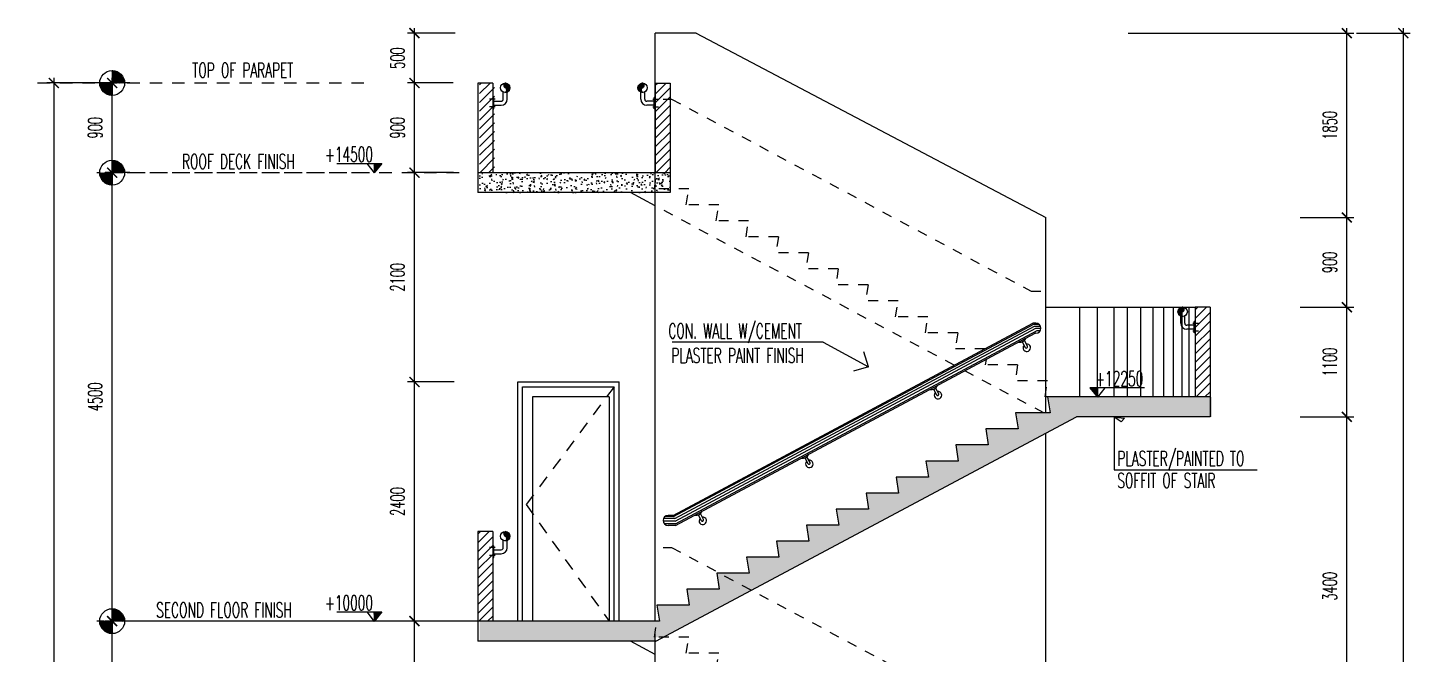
# Model space of a CAD drawing. Extents: x 417906 to 836305, y 43280 to 86914.
# Drawn here: x 418145.77 to 418159.65, y 43460.75 to 43467.04 of the extents above; entities that cross this region are included whole.
import ezdxf

# ---------------------------------------------------------------- set-up
doc = ezdxf.new("R2010")
doc.units = 0
doc.header["$MEASUREMENT"] = 0
doc.header["$PDMODE"] = 3
doc.header["$PDSIZE"] = 0.1
doc.linetypes.add('HIDDEN2', pattern=[0.1875, 0.125, -0.0625])
doc.layers.get('0').update_dxf_attribs({"linetype": 'CONTINUOUS'})
doc.layers.get('DEFPOINTS').update_dxf_attribs({"linetype": 'CONTINUOUS'})
for name, color, linetype in [('AC', 2, 'CONTINUOUS'), ('DIM-OUT', 4, 'CONTINUOUS'), ('Dimout', 4, 'CONTINUOUS'), ('DOOR', 4, 'CONTINUOUS'), ('EL', 2, 'CONTINUOUS'), ('EL-LEVS', 4, 'CONTINUOUS'), ('ELEV-LEV', 3, 'CONTINUOUS'), ('HAND', 2, 'CONTINUOUS'), ('HAT', 8, 'CONTINUOUS'), ('Hatch', 11, 'CONTINUOUS'), ('SHAFT', 3, 'CONTINUOUS'), ('STAIR', 2, 'CONTINUOUS'), ('TXT', 2, 'CONTINUOUS'), ('TXT1', 2, 'CONTINUOUS'), ('TXT2', 6, 'CONTINUOUS'), ('WALL', 6, 'CONTINUOUS'), ('WIN', 3, 'CONTINUOUS')]:
    doc.layers.add(name, color=color, linetype=linetype)
doc.styles.add('ROMANS', font='ROMANS.shx', dxfattribs={"width": 0.6})
doc.dimstyles.new('STANDARD in', dxfattribs={"dimtxt": 0.14, "dimasz": 0.1, "dimexe": 0.07, "dimexo": 0.05, "dimgap": 0.1, "dimtad": 1, "dimdec": 0, "dimlfac": 1000, "dimzin": 0, "dimdsep": 46, "dimtxsty": 'ROMANS', "dimblk": 'ARCHTICK', "dimcen": 0.05, "dimdle": 0.05, "dimclrd": 4, "dimclre": 4, "dimclrt": 2, "dimadec": 0, "dimazin": 0, "dimtfac": 1, "dimtdec": 0, "dimtmove": 2, "dimatfit": 3, "dimfxl": 0, "dimtolj": 1, "dimtzin": 0, "dimarcsym": 0})
pattern_1 = [(50, (0.018, 0), (0.14345203652, -0.012550426997), [0.015, -0.165]), (355, (0.018, 0), (-0.027750266723, 0.15043842674), [0.012, -0.132]), (100.4514, (0.02995, -0.00105), (0.115701876343, 0.13788790841), [0.012748038, -0.1402284224]), (46.1842, (0.018, 0.04), (0.213448209725, -0.033103802866), [0.0225, -0.2475]), (96.6356, (0.03579, 0.03724), (0.18693254111, 0.19482357418), [0.0191220576, -0.2103426]), (351.1842, (0.018, 0.04), (0.18693238903, 0.19482372019), [0.018, -0.198]), (21, (0.038, 0.03), (0.119381410424, -0.080523778133), [0.015, -0.165]), (326, (0.038, 0.03), (0.048663066384, 0.14503000901), [0.012, -0.132]), (71.4514, (0.04795, 0.02329), (0.168044525716, 0.06450609934), [0.012748038, -0.1402284224]), (37.5, (0.018, 0), (0.0024319710635, 0.066578770766), [0, -0.1304, 0, -0.134, 0, -0.1325]), (7.5, (0.018, 0), (0.052613907488, 0.078882342376), [0, -0.0764, 0, -0.1274, 0, -0.0505]), (327.5, (-0.0266, 0), (0.1067644872345, -0.004510974347), [0, -0.05, 0, -0.156, 0, -0.207]), (317.5, (-0.0466, 0), (0.116637233868, 0.020020996466), [0, -0.065, 0, -0.1036, 0, -0.147])]

# ---------------------------------------------------------------- blocks, each defined once
blk = doc.blocks.new('_ARCHTICK')
at = {"color": 0, "linetype": 'ByBlock', "const_width": 0.15}
blk.add_lwpolyline([(-0.5, -0.5), (0.5, 0.5)], dxfattribs=at)
blk = doc.blocks.new('*D84')
at = {"layer": 'DEFPOINTS', "color": 0}
for p in [(418146.618, 43461.085), (418146.847, 43461.085), (418146.847, 43456.585)]:
    blk.add_point(p, dxfattribs=at)
at = {"layer": 'DIM-OUT', "color": 4, "lineweight": -2}
for p, q in [((418146.618, 43456.535), (418146.618, 43461.135)), ((418146.797, 43461.085), (418146.548, 43461.085)), ((418146.797, 43456.585), (418146.548, 43456.585))]:
    blk.add_line(p, q, dxfattribs=at)
at = {"layer": 'DIM-OUT', "color": 4, "lineweight": -2, "xscale": 0.1, "yscale": 0.1, "zscale": 0.1}
for p, rotation in [((418146.618, 43461.085), 90), ((418146.618, 43456.585), 270)]:
    blk.add_blockref('_ARCHTICK', p, dxfattribs=dict(at, rotation=rotation))
at = {"layer": 'DIM-OUT', "color": 2, "insert": (418146.448, 43458.835), "char_height": 0.14, "attachment_point": 5, "rotation": 90, "style": 'ROMANS'}
blk.add_mtext('\\A1;4500', dxfattribs=at)
blk = doc.blocks.new('*D83')
at = {"layer": 'DEFPOINTS', "color": 0}
for p in [(418146.618, 43465.585), (418146.847, 43465.585), (418146.847, 43461.085)]:
    blk.add_point(p, dxfattribs=at)
at = {"layer": 'DIM-OUT', "color": 4, "lineweight": -2}
for p, q in [((418146.797, 43465.585), (418146.548, 43465.585)), ((418146.618, 43461.035), (418146.618, 43465.635)), ((418146.797, 43461.085), (418146.548, 43461.085))]:
    blk.add_line(p, q, dxfattribs=at)
at = {"layer": 'DIM-OUT', "color": 4, "lineweight": -2, "xscale": 0.1, "yscale": 0.1, "zscale": 0.1}
for p, rotation in [((418146.618, 43465.585), 90), ((418146.618, 43461.085), 270)]:
    blk.add_blockref('_ARCHTICK', p, dxfattribs=dict(at, rotation=rotation))
at = {"layer": 'DIM-OUT', "color": 2, "insert": (418146.448, 43463.335), "char_height": 0.14, "attachment_point": 5, "rotation": 90, "style": 'ROMANS'}
blk.add_mtext('\\A1;4500', dxfattribs=at)
blk = doc.blocks.new('*D82')
at = {"layer": 'DEFPOINTS', "color": 0}
for p in [(418146.803, 43466.485), (418146.032, 43452.085), (418146.803, 43452.085)]:
    blk.add_point(p, dxfattribs=at)
at = {"layer": 'DIM-OUT', "color": 4, "lineweight": -2}
for p, q in [((418146.753, 43466.485), (418145.962, 43466.485)), ((418146.032, 43466.535), (418146.032, 43452.035)), ((418146.753, 43452.085), (418145.962, 43452.085))]:
    blk.add_line(p, q, dxfattribs=at)
at = {"layer": 'DIM-OUT', "color": 4, "lineweight": -2, "xscale": 0.1, "yscale": 0.1, "zscale": 0.1}
for p, rotation in [((418146.032, 43466.485), 90), ((418146.032, 43452.085), 270)]:
    blk.add_blockref('_ARCHTICK', p, dxfattribs=dict(at, rotation=rotation))
at = {"layer": 'DIM-OUT', "color": 2, "insert": (418145.862, 43459.285), "char_height": 0.14, "attachment_point": 5, "rotation": 90, "style": 'ROMANS'}
blk.add_mtext('\\A1;14400', dxfattribs=at)
blk = doc.blocks.new('*D81')
at = {"layer": 'DEFPOINTS', "color": 0}
for p in [(418146.618, 43466.485), (418146.847, 43466.485), (418146.847, 43465.585)]:
    blk.add_point(p, dxfattribs=at)
at = {"layer": 'DIM-OUT', "color": 4, "lineweight": -2}
for p, q in [((418146.797, 43466.485), (418146.548, 43466.485)), ((418146.618, 43465.535), (418146.618, 43466.535)), ((418146.797, 43465.585), (418146.548, 43465.585))]:
    blk.add_line(p, q, dxfattribs=at)
at = {"layer": 'DIM-OUT', "color": 4, "lineweight": -2, "xscale": 0.1, "yscale": 0.1, "zscale": 0.1}
for p, rotation in [((418146.618, 43466.485), 90), ((418146.618, 43465.585), 270)]:
    blk.add_blockref('_ARCHTICK', p, dxfattribs=dict(at, rotation=rotation))
at = {"layer": 'DIM-OUT', "color": 2, "insert": (418146.448, 43466.035), "char_height": 0.14, "attachment_point": 5, "rotation": 90, "style": 'ROMANS'}
blk.add_mtext('\\A1;900', dxfattribs=at)
blk = doc.blocks.new('*X9')
at = {"color": 0}
for p, q in [((64.922, 92.304), (64.934, 92.317)), ((64.923, 92.288), (64.952, 92.317)), ((64.925, 92.273), (64.97, 92.317)), ((64.928, 92.258), (64.987, 92.317)), ((64.932, 92.244), (65.005, 92.317)), ((64.937, 92.231), (65.023, 92.317)), ((64.942, 92.218), (65.04, 92.317)), ((64.947, 92.206), (65.058, 92.317)), ((64.953, 92.195), (65.076, 92.317)), ((64.96, 92.184), (65.093, 92.317)), ((64.967, 92.173), (65.111, 92.317)), ((64.975, 92.163), (65.129, 92.317)), ((64.983, 92.153), (65.146, 92.317)), ((64.991, 92.144), (65.164, 92.317)), ((65, 92.135), (65.171, 92.307)), ((65.009, 92.127), (65.171, 92.289)), ((65.019, 92.119), (65.171, 92.271)), ((65.029, 92.111), (65.171, 92.254)), ((65.04, 92.104), (65.171, 92.236)), ((65.051, 92.098), (65.171, 92.218)), ((65.063, 92.092), (65.171, 92.201)), ((65.075, 92.086), (65.171, 92.183)), ((65.088, 92.081), (65.171, 92.165)), ((65.101, 92.077), (65.171, 92.148)), ((65.115, 92.073), (65.171, 92.13)), ((65.13, 92.071), (65.171, 92.112)), ((65.145, 92.068), (65.171, 92.094)), ((65.162, 92.067), (65.171, 92.077))]:
    blk.add_line(p, q, dxfattribs=at)
blk = doc.blocks.new('*X8')
at = {"color": 0}
for p, q in [((65.171, 92.554), (65.184, 92.567)), ((65.171, 92.536), (65.2, 92.565)), ((65.171, 92.519), (65.216, 92.563)), ((65.171, 92.501), (65.23, 92.56)), ((65.171, 92.483), (65.244, 92.556)), ((65.171, 92.466), (65.257, 92.552)), ((65.171, 92.448), (65.27, 92.547)), ((65.171, 92.43), (65.282, 92.541)), ((65.171, 92.413), (65.294, 92.535)), ((65.171, 92.395), (65.305, 92.528)), ((65.171, 92.377), (65.315, 92.521)), ((65.171, 92.36), (65.326, 92.514)), ((65.171, 92.342), (65.335, 92.506)), ((65.171, 92.324), (65.345, 92.497)), ((65.182, 92.317), (65.353, 92.489)), ((65.2, 92.317), (65.362, 92.479)), ((65.217, 92.317), (65.37, 92.469)), ((65.235, 92.317), (65.377, 92.459)), ((65.253, 92.317), (65.384, 92.449)), ((65.27, 92.317), (65.391, 92.437)), ((65.288, 92.317), (65.397, 92.426)), ((65.306, 92.317), (65.402, 92.414)), ((65.323, 92.317), (65.407, 92.401)), ((65.341, 92.317), (65.411, 92.387)), ((65.359, 92.317), (65.415, 92.373)), ((65.376, 92.317), (65.418, 92.359)), ((65.394, 92.317), (65.42, 92.343)), ((65.412, 92.317), (65.421, 92.327))]:
    blk.add_line(p, q, dxfattribs=at)
blk = doc.blocks.new('*D76')
at = {"layer": 'DEFPOINTS', "color": 0}
for p in [(418149.652, 43461.085), (418150.088, 43461.085), (418150.099, 43458.985)]:
    blk.add_point(p, dxfattribs=at)
at = {"layer": 'DIM-OUT', "color": 4, "lineweight": -2}
for p, q in [((418149.652, 43458.935), (418149.652, 43461.135)), ((418150.038, 43461.085), (418149.582, 43461.085)), ((418150.049, 43458.985), (418149.582, 43458.985))]:
    blk.add_line(p, q, dxfattribs=at)
at = {"layer": 'DIM-OUT', "color": 4, "lineweight": -2, "xscale": 0.1, "yscale": 0.1, "zscale": 0.1}
for p, rotation in [((418149.652, 43461.085), 90), ((418149.652, 43458.985), 270)]:
    blk.add_blockref('_ARCHTICK', p, dxfattribs=dict(at, rotation=rotation))
at = {"layer": 'DIM-OUT', "color": 2, "insert": (418149.482, 43460.035), "char_height": 0.14, "attachment_point": 5, "rotation": 90, "style": 'ROMANS'}
blk.add_mtext('\\A1;2100', dxfattribs=at)
blk = doc.blocks.new('*D75')
at = {"layer": 'DEFPOINTS', "color": 0}
for p in [(418149.652, 43463.485), (418150.087, 43463.485), (418150.1, 43461.085)]:
    blk.add_point(p, dxfattribs=at)
at = {"layer": 'DIM-OUT', "color": 4, "lineweight": -2}
for p, q in [((418149.652, 43461.035), (418149.652, 43463.535)), ((418150.037, 43463.485), (418149.582, 43463.485)), ((418150.05, 43461.085), (418149.582, 43461.085))]:
    blk.add_line(p, q, dxfattribs=at)
at = {"layer": 'DIM-OUT', "color": 4, "lineweight": -2, "xscale": 0.1, "yscale": 0.1, "zscale": 0.1}
for p, rotation in [((418149.652, 43463.485), 90), ((418149.652, 43461.085), 270)]:
    blk.add_blockref('_ARCHTICK', p, dxfattribs=dict(at, rotation=rotation))
at = {"layer": 'DIM-OUT', "color": 2, "insert": (418149.482, 43462.285), "char_height": 0.14, "attachment_point": 5, "rotation": 90, "style": 'ROMANS'}
blk.add_mtext('\\A1;2400', dxfattribs=at)
blk = doc.blocks.new('*D74')
at = {"layer": 'DEFPOINTS', "color": 0}
for p in [(418149.652, 43465.585), (418150.088, 43465.585), (418150.099, 43463.485)]:
    blk.add_point(p, dxfattribs=at)
at = {"layer": 'DIM-OUT', "color": 4, "lineweight": -2}
for p, q in [((418150.038, 43465.585), (418149.582, 43465.585)), ((418149.652, 43463.435), (418149.652, 43465.635)), ((418150.049, 43463.485), (418149.582, 43463.485))]:
    blk.add_line(p, q, dxfattribs=at)
at = {"layer": 'DIM-OUT', "color": 4, "lineweight": -2, "xscale": 0.1, "yscale": 0.1, "zscale": 0.1}
for p, rotation in [((418149.652, 43465.585), 90), ((418149.652, 43463.485), 270)]:
    blk.add_blockref('_ARCHTICK', p, dxfattribs=dict(at, rotation=rotation))
at = {"layer": 'DIM-OUT', "color": 2, "insert": (418149.482, 43464.535), "char_height": 0.14, "attachment_point": 5, "rotation": 90, "style": 'ROMANS'}
blk.add_mtext('\\A1;2100', dxfattribs=at)
blk = doc.blocks.new('*D73')
at = {"layer": 'DEFPOINTS', "color": 0}
for p in [(418149.652, 43466.485), (418150.089, 43466.485), (418150.094, 43465.585)]:
    blk.add_point(p, dxfattribs=at)
at = {"layer": 'DIM-OUT', "color": 4, "lineweight": -2}
for p, q in [((418150.039, 43466.485), (418149.582, 43466.485)), ((418149.652, 43465.535), (418149.652, 43466.535)), ((418150.044, 43465.585), (418149.582, 43465.585))]:
    blk.add_line(p, q, dxfattribs=at)
at = {"layer": 'DIM-OUT', "color": 4, "lineweight": -2, "xscale": 0.1, "yscale": 0.1, "zscale": 0.1}
for p, rotation in [((418149.652, 43466.485), 90), ((418149.652, 43465.585), 270)]:
    blk.add_blockref('_ARCHTICK', p, dxfattribs=dict(at, rotation=rotation))
at = {"layer": 'DIM-OUT', "color": 2, "insert": (418149.482, 43466.035), "char_height": 0.14, "attachment_point": 5, "rotation": 90, "style": 'ROMANS'}
blk.add_mtext('\\A1;900', dxfattribs=at)
blk = doc.blocks.new('*D72')
at = {"layer": 'DEFPOINTS', "color": 0}
for p in [(418149.652, 43466.985), (418150.111, 43466.985), (418149.879, 43466.485)]:
    blk.add_point(p, dxfattribs=at)
at = {"layer": 'DIM-OUT', "color": 4, "lineweight": -2}
for p, q in [((418150.061, 43466.985), (418149.582, 43466.985)), ((418149.652, 43466.435), (418149.652, 43467.035)), ((418149.829, 43466.485), (418149.582, 43466.485))]:
    blk.add_line(p, q, dxfattribs=at)
at = {"layer": 'DIM-OUT', "color": 4, "lineweight": -2, "xscale": 0.1, "yscale": 0.1, "zscale": 0.1}
for p, rotation in [((418149.652, 43466.985), 90), ((418149.652, 43466.485), 270)]:
    blk.add_blockref('_ARCHTICK', p, dxfattribs=dict(at, rotation=rotation))
at = {"layer": 'DIM-OUT', "color": 2, "insert": (418149.482, 43466.735), "char_height": 0.14, "attachment_point": 5, "rotation": 90, "style": 'ROMANS'}
blk.add_mtext('\\A1;500', dxfattribs=at)
blk = doc.blocks.new('*D68')
at = {"layer": 'DEFPOINTS', "color": 0}
for p in [(418158.49, 43463.135), (418159.009, 43463.135), (418158.49, 43459.735)]:
    blk.add_point(p, dxfattribs=at)
at = {"layer": 'DIM-OUT', "color": 4, "lineweight": -2}
for p, q in [((418158.54, 43463.135), (418159.079, 43463.135)), ((418159.009, 43459.685), (418159.009, 43463.185)), ((418158.54, 43459.735), (418159.079, 43459.735))]:
    blk.add_line(p, q, dxfattribs=at)
at = {"layer": 'DIM-OUT', "color": 4, "lineweight": -2, "xscale": 0.1, "yscale": 0.1, "zscale": 0.1}
for p, rotation in [((418159.009, 43463.135), 90), ((418159.009, 43459.735), 270)]:
    blk.add_blockref('_ARCHTICK', p, dxfattribs=dict(at, rotation=rotation))
at = {"layer": 'DIM-OUT', "color": 2, "insert": (418158.839, 43461.435), "char_height": 0.14, "attachment_point": 5, "rotation": 90, "style": 'ROMANS'}
blk.add_mtext('\\A1;3400', dxfattribs=at)
blk = doc.blocks.new('*D67')
at = {"layer": 'DEFPOINTS', "color": 0}
for p in [(418158.49, 43464.235), (418159.009, 43464.235), (418158.49, 43463.135)]:
    blk.add_point(p, dxfattribs=at)
at = {"layer": 'DIM-OUT', "color": 4, "lineweight": -2}
for p, q in [((418158.54, 43464.235), (418159.079, 43464.235)), ((418159.009, 43463.085), (418159.009, 43464.285)), ((418158.54, 43463.135), (418159.079, 43463.135))]:
    blk.add_line(p, q, dxfattribs=at)
at = {"layer": 'DIM-OUT', "color": 4, "lineweight": -2, "xscale": 0.1, "yscale": 0.1, "zscale": 0.1}
for p, rotation in [((418159.009, 43464.235), 90), ((418159.009, 43463.135), 270)]:
    blk.add_blockref('_ARCHTICK', p, dxfattribs=dict(at, rotation=rotation))
at = {"layer": 'DIM-OUT', "color": 2, "insert": (418158.839, 43463.685), "char_height": 0.14, "attachment_point": 5, "rotation": 90, "style": 'ROMANS'}
blk.add_mtext('\\A1;1100', dxfattribs=at)
blk = doc.blocks.new('*D66')
at = {"layer": 'DEFPOINTS', "color": 0}
for p in [(418158.49, 43465.135), (418159.009, 43465.135), (418158.49, 43464.235)]:
    blk.add_point(p, dxfattribs=at)
at = {"layer": 'DIM-OUT', "color": 4, "lineweight": -2}
for p, q in [((418159.009, 43464.185), (418159.009, 43465.185)), ((418158.54, 43465.135), (418159.079, 43465.135)), ((418158.54, 43464.235), (418159.079, 43464.235))]:
    blk.add_line(p, q, dxfattribs=at)
at = {"layer": 'DIM-OUT', "color": 4, "lineweight": -2, "xscale": 0.1, "yscale": 0.1, "zscale": 0.1}
for p, rotation in [((418159.009, 43465.135), 90), ((418159.009, 43464.235), 270)]:
    blk.add_blockref('_ARCHTICK', p, dxfattribs=dict(at, rotation=rotation))
at = {"layer": 'DIM-OUT', "color": 2, "insert": (418158.839, 43464.685), "char_height": 0.14, "attachment_point": 5, "rotation": 90, "style": 'ROMANS'}
blk.add_mtext('\\A1;900', dxfattribs=at)
blk = doc.blocks.new('*D65')
at = {"layer": 'DEFPOINTS', "color": 0}
for p in [(418156.766, 43466.985), (418159.009, 43466.985), (418158.49, 43465.135)]:
    blk.add_point(p, dxfattribs=at)
at = {"layer": 'DIM-OUT', "color": 4, "lineweight": -2}
for p, q in [((418156.816, 43466.985), (418159.079, 43466.985)), ((418159.009, 43465.085), (418159.009, 43467.035)), ((418158.54, 43465.135), (418159.079, 43465.135))]:
    blk.add_line(p, q, dxfattribs=at)
at = {"layer": 'DIM-OUT', "color": 4, "lineweight": -2, "xscale": 0.1, "yscale": 0.1, "zscale": 0.1}
for p, rotation in [((418159.009, 43466.985), 90), ((418159.009, 43465.135), 270)]:
    blk.add_blockref('_ARCHTICK', p, dxfattribs=dict(at, rotation=rotation))
at = {"layer": 'DIM-OUT', "color": 2, "insert": (418158.839, 43466.06), "char_height": 0.14, "attachment_point": 5, "rotation": 90, "style": 'ROMANS'}
blk.add_mtext('\\A1;1850', dxfattribs=at)
blk = doc.blocks.new('*D64')
at = {"layer": 'DEFPOINTS', "color": 0}
for p in [(418159.057, 43466.985), (418159.576, 43466.985), (418159.057, 43452.085)]:
    blk.add_point(p, dxfattribs=at)
at = {"layer": 'DIM-OUT', "color": 4, "lineweight": -2}
for p, q in [((418159.107, 43466.985), (418159.646, 43466.985)), ((418159.576, 43452.035), (418159.576, 43467.035)), ((418159.107, 43452.085), (418159.646, 43452.085))]:
    blk.add_line(p, q, dxfattribs=at)
at = {"layer": 'DIM-OUT', "color": 4, "lineweight": -2, "xscale": 0.1, "yscale": 0.1, "zscale": 0.1}
for p, rotation in [((418159.576, 43466.985), 90), ((418159.576, 43452.085), 270)]:
    blk.add_blockref('_ARCHTICK', p, dxfattribs=dict(at, rotation=rotation))
at = {"layer": 'DIM-OUT', "color": 2, "insert": (418159.406, 43459.535), "char_height": 0.14, "attachment_point": 5, "rotation": 90, "style": 'ROMANS'}
blk.add_mtext('\\A1;14900', dxfattribs=at)

msp = doc.modelspace()

# ---------------------------------------------------------------- hatches: boundary and pattern name
at = {"layer": 'ELEV-LEV', "linetype": 'Continuous'}
h = msp.add_hatch(dxfattribs=at)
h.set_pattern_fill('ANSI31', color=6, scale=0.0152, angle=450, style=0)
h.set_pattern_definition([(45, (418215.4727497, 43476.8410657), (0.001343502884, -0.001343502884), [])])
h.paths.add_polyline_path([(418149.3249, 43465.6772), (418149.2469, 43465.583), (418149.2469, 43465.6772)])
h = msp.add_hatch(dxfattribs=at)
h.set_pattern_fill('ANSI31', color=6, scale=0.0152, angle=450, style=0)
h.set_pattern_definition([(135, (418090.2818572, 43474.590924), (-0.001343502884, -0.001343502884), [])])
h.paths.add_polyline_path([(418156.4297, 43463.4271), (418156.5077, 43463.3329), (418156.5077, 43463.4271)])
h = msp.add_hatch(dxfattribs=at)
h.set_pattern_fill('ANSI31', color=6, scale=0.0152, angle=450, style=0)
h.set_pattern_definition([(45, (418215.4727497, 43472.3410657), (0.001343502884, -0.001343502884), [])])
h.paths.add_polyline_path([(418149.3249, 43461.1772), (418149.2469, 43461.083), (418149.2469, 43461.1772)])
at = {"layer": 'Hatch'}
h = msp.add_hatch(dxfattribs=at)
h.set_pattern_fill('ANSI31', color=256, scale=0.5, style=0)
h.set_pattern_definition([(45, (50.180484, 0), (-0.044194173824, 0.044194173824), [])])
h.paths.add_polyline_path([(418150.4549, 43466.4847), (418150.3049, 43466.4847), (418150.3049, 43465.5847), (418150.4549, 43465.5847)])
h.paths.add_polyline_path([(418152.2178, 43466.4847), (418152.0678, 43466.4847), (418152.0678, 43465.5847), (418152.2178, 43465.5847)])
h = msp.add_hatch(dxfattribs=at)
h.set_pattern_fill('STEEL', color=256, scale=0.01875, style=0)
h.set_pattern_definition([(225, (417439.0820203, 42182.590697), (0.0016572815184, -0.0016572815184), []), (225, (417439.0820203, 42182.5895252), (0.0016572815184, -0.0016572815184), [])])
h.paths.add_polyline_path([(418150.5587, 43466.3908, 0.009923), (418150.5606, 43466.3906), (418150.5666, 43466.3906, 0.1722345), (418150.5955, 43466.403), (418150.5955, 43466.472, 0.1585364), (418150.5691, 43466.4841, 0.7280646), (418150.5634, 43466.4373, -0.7116086)])
h.paths.add_polyline_path([(418150.5955, 43466.403, 0.2091176), (418150.6106, 43466.4375, 0.2091176), (418150.5955, 43466.472)])
h = msp.add_hatch(dxfattribs=at)
h.set_pattern_fill('STEEL', color=256, scale=0.01875, style=0)
h.set_pattern_definition([(315, (418863.4237025, 42182.590697), (-0.0016572815184, -0.0016572815184), []), (315, (418863.4237025, 42182.5895252), (-0.0016572815184, -0.0016572815184), [])])
h.paths.add_polyline_path([(418151.947, 43466.3908, -0.009923), (418151.9451, 43466.3906), (418151.9391, 43466.3906, -0.1722345), (418151.9103, 43466.403), (418151.9103, 43466.472, -0.1585364), (418151.9366, 43466.4841, -0.7280646), (418151.9423, 43466.4373, 0.7116086)])
h.paths.add_polyline_path([(418151.9103, 43466.403, -0.2091176), (418151.8952, 43466.4375, -0.2091176), (418151.9103, 43466.472)])
h = msp.add_hatch(dxfattribs=at)
h.set_pattern_fill('AR-CONC', color=256, scale=0.02, style=0)
h.set_pattern_definition(pattern_1)
h.paths.add_polyline_path([(418152.0678, 43465.5847), (418150.3049, 43465.5847), (418150.3049, 43465.3847), (418152.0678, 43465.3847)])
h.paths.add_polyline_path([(418152.2178, 43465.5847), (418152.0678, 43465.5847), (418152.0678, 43465.3847), (418152.2178, 43465.3847)])
h = msp.add_hatch(dxfattribs=at)
h.set_pattern_fill('STEEL', color=256, scale=0.01875, style=0)
h.set_pattern_definition([(315, (418868.8430556, 42180.343092), (-0.0016572815184, -0.0016572815184), []), (315, (418868.8430556, 42180.3419202), (-0.0016572815184, -0.0016572815184), [])])
h.paths.add_polyline_path([(418157.3664, 43464.1432, -0.009923), (418157.3645, 43464.143), (418157.3585, 43464.143, -0.1722345), (418157.3296, 43464.1554), (418157.3296, 43464.2244, -0.1585364), (418157.356, 43464.2365, -0.7280646), (418157.3617, 43464.1897, 0.7116086)])
h.paths.add_polyline_path([(418157.3296, 43464.1554, -0.2091176), (418157.3145, 43464.1899, -0.2091176), (418157.3296, 43464.2244)])
h = msp.add_hatch(dxfattribs=at)
h.set_pattern_fill('STEEL', color=256, scale=0.01875, style=0)
h.set_pattern_definition([(315, (418868.8430556, 42180.343092), (-0.0016572815184, -0.0016572815184), []), (315, (418868.8430556, 42180.3419202), (-0.0016572815184, -0.0016572815184), [])])
h.paths.add_polyline_path([(418157.3664, 43464.1432, -0.009923), (418157.3645, 43464.143), (418157.3585, 43464.143, -0.1722345), (418157.3296, 43464.1554), (418157.3296, 43464.2244, -0.1585364), (418157.356, 43464.2365, -0.7280646), (418157.3617, 43464.1897, 0.7116086)])
h.paths.add_polyline_path([(418157.3296, 43464.1554, -0.2091176), (418157.3145, 43464.1899, -0.2091176), (418157.3296, 43464.2244)])
h = msp.add_hatch(dxfattribs=at)
h.set_pattern_fill('ANSI31', color=256, scale=0.5, style=0)
h.set_pattern_definition([(45, (50.162484, 0), (-0.044194173824, 0.044194173824), [])])
h.paths.add_polyline_path([(418157.6375, 43464.2347), (418157.4875, 43464.2347), (418157.4875, 43463.3347), (418157.6375, 43463.3347)])
h = msp.add_hatch(dxfattribs=at)
h.set_pattern_fill('AR-CONC', color=256, scale=0.02, style=0)
h.set_pattern_definition(pattern_1)
h.paths.add_polyline_path([(418152.0851, 43461.0847), (418150.3049, 43461.0847), (418150.3049, 43460.8847), (418152.0678, 43460.8847), (418152.0678, 43460.924), (418152.0601, 43460.924)])
h.paths.add_polyline_path([(418153.0334, 43461.3962), (418152.714, 43461.5668), (418152.6851, 43461.5668), (418152.7101, 43461.4061), (418152.3851, 43461.4061), (418152.4101, 43461.2454), (418152.0851, 43461.2454), (418152.1101, 43461.0847), (418152.0851, 43461.0847), (418152.0601, 43460.924), (418152.1471, 43460.924)])
h.paths.add_polyline_path([(418156.2967, 43463.1347), (418157.6555, 43463.1347), (418157.6555, 43463.3347), (418156.0051, 43463.3347), (418156.0301, 43463.174), (418155.6851, 43463.174), (418155.7101, 43463.0133), (418155.3851, 43463.0133), (418155.4101, 43462.8525), (418155.0851, 43462.8525), (418155.1101, 43462.6918), (418154.7851, 43462.6918), (418154.8101, 43462.5311), (418154.4851, 43462.5311), (418154.5101, 43462.3704), (418154.1851, 43462.3704), (418154.2101, 43462.2097), (418153.8851, 43462.2097), (418153.9101, 43462.049), (418153.5851, 43462.049), (418153.6101, 43461.8883), (418153.2851, 43461.8883), (418153.3101, 43461.7275), (418152.9851, 43461.7275), (418153.0101, 43461.5668), (418152.714, 43461.5668), (418153.0334, 43461.3962)])
h = msp.add_hatch(dxfattribs=at)
h.set_pattern_fill('ANSI31', color=256, scale=0.5, style=0)
h.set_pattern_definition([(45, (50.163484, 0), (-0.044194173824, 0.044194173824), [])])
h.paths.add_polyline_path([(418150.4379, 43461.9847), (418150.2879, 43461.9847), (418150.2879, 43461.0847), (418150.4379, 43461.0847)])
h = msp.add_hatch(dxfattribs=at)
h.set_pattern_fill('STEEL', color=256, scale=0.01875, style=0)
h.set_pattern_definition([(225, (417439.0820203, 42178.090697), (0.0016572815184, -0.0016572815184), []), (225, (417439.0820203, 42178.0895252), (0.0016572815184, -0.0016572815184), [])])
h.paths.add_polyline_path([(418150.5587, 43461.8908, 0.009923), (418150.5606, 43461.8906), (418150.5666, 43461.8906, 0.1722345), (418150.5955, 43461.903), (418150.5955, 43461.972, 0.1585364), (418150.5691, 43461.9841, 0.7280646), (418150.5634, 43461.9373, -0.7116086)])
h.paths.add_polyline_path([(418150.5955, 43461.903, 0.2091176), (418150.6106, 43461.9375, 0.2091176), (418150.5955, 43461.972)])

# ---------------------------------------------------------------- linework, layer by layer
at = {"layer": 'AC'}
for centre in [(418150.5636, 43466.4375), (418151.9421, 43466.4375), (418157.3615, 43464.1899), (418157.3615, 43464.1899), (418150.5636, 43461.9375)]:
    msp.add_circle(centre, 0.047, dxfattribs=at)
for centre, start, end in [((418150.5738, 43466.4598), 100.93729, 245.16544), ((418150.553, 43466.4149), 283.42152, 65.16544), ((418151.9528, 43466.4149), 114.83456, 256.57848), ((418151.9319, 43466.4598), 294.83456, 79.06271), ((418157.3721, 43464.1673), 114.83456, 256.57848), ((418157.3721, 43464.1673), 114.83456, 256.57848), ((418157.3513, 43464.2122), 294.83456, 79.06271), ((418157.3513, 43464.2122), 294.83456, 79.06271), ((418150.5738, 43461.9598), 100.93729, 245.16544), ((418150.553, 43461.9149), 283.42152, 65.16544)]:
    msp.add_arc(centre, 0.0248, start, end, dxfattribs=at)
at = {"layer": 'Dimout'}
for p, q in [((418153.7546, 43463.8857), (418152.2372, 43463.8857)), ((418153.7546, 43463.8857), (418154.2083, 43463.6382)), ((418156.6738, 43463.132), (418156.6738, 43462.6023)), ((418156.6738, 43462.6023), (418158.1098, 43462.6023))]:
    msp.add_line(p, q, dxfattribs=at)
at = {"layer": 'DOOR', "linetype": 'HIDDEN2'}
for p, q in [((418151.6549, 43463.4347), (418150.7737, 43462.2542)), ((418150.7737, 43462.2542), (418151.6049, 43461.0847))]:
    msp.add_line(p, q, dxfattribs=at)
at = {"layer": 'DOOR'}
for p, q in [((418150.8379, 43463.3347), (418150.8379, 43461.0847)), ((418151.6049, 43463.3347), (418150.8379, 43463.3347)), ((418151.6049, 43463.3347), (418151.6049, 43461.0847))]:
    msp.add_line(p, q, dxfattribs=at)
at = {"layer": 'EL', "color": 6}
for p, q in [((418150.2879, 43466.4847), (418150.2879, 43465.3847)), ((418150.4379, 43466.4847), (418150.2879, 43466.4847)), ((418150.4379, 43466.4847), (418150.4379, 43465.5847)), ((418152.0678, 43466.4847), (418152.0678, 43465.5847)), ((418152.0678, 43466.4847), (418152.2178, 43466.4847)), ((418152.2178, 43466.4847), (418152.2178, 43465.3847)), ((418152.2178, 43465.5847), (418150.2879, 43465.5847)), ((418152.2178, 43465.3847), (418150.2879, 43465.3847)), ((418157.6375, 43464.2347), (418157.4875, 43464.2347)), ((418157.4875, 43464.2347), (418157.4875, 43463.3347)), ((418157.6375, 43464.2347), (418157.6375, 43463.1347)), ((418157.6375, 43463.3347), (418156.0051, 43463.3347)), ((418152.0734, 43460.8847), (418156.2967, 43463.1347)), ((418157.6375, 43463.1347), (418156.2967, 43463.1347)), ((418150.2879, 43461.9847), (418150.2879, 43460.8847)), ((418150.4379, 43461.9847), (418150.2879, 43461.9847)), ((418150.4379, 43461.9847), (418150.4379, 43461.0847)), ((418152.1101, 43461.0847), (418150.2879, 43461.0847)), ((418152.0734, 43460.8847), (418150.2879, 43460.8847))]:
    msp.add_line(p, q, dxfattribs=at)
msp.add_lwpolyline([(418156.0051, 43463.3347), (418156.0301, 43463.174), (418155.6851, 43463.174), (418155.7101, 43463.0133), (418155.3851, 43463.0133), (418155.4101, 43462.8525), (418155.0851, 43462.8525), (418155.1101, 43462.6918), (418154.7851, 43462.6918), (418154.8101, 43462.5311), (418154.4851, 43462.5311), (418154.5101, 43462.3704), (418154.1851, 43462.3704), (418154.2101, 43462.2097), (418153.8851, 43462.2097), (418153.9101, 43462.049), (418153.5851, 43462.049), (418153.6101, 43461.8883), (418153.2851, 43461.8883), (418153.3101, 43461.7275), (418152.9851, 43461.7275), (418153.0101, 43461.5668), (418152.6851, 43461.5668), (418152.7101, 43461.4061), (418152.3851, 43461.4061), (418152.4101, 43461.2454), (418152.0851, 43461.2454), (418152.1101, 43461.0847)], dxfattribs=at)
at = {"layer": 'EL-LEVS', "color": 11, "linetype": 'HIDDEN2'}
for p, q in [((418149.1449, 43466.4847), (418145.8457, 43466.4847)), ((418150.0993, 43465.5847), (418146.4642, 43465.5847)), ((418149.1449, 43465.5847), (418146.4642, 43465.5847)), ((418149.467, 43461.0847), (418146.4642, 43461.0847))]:
    msp.add_line(p, q, dxfattribs=at)
at = {"layer": 'ELEV-LEV', "color": 6}
for p, q in [((418148.8744, 43465.6772), (418149.3249, 43465.6772)), ((418149.1742, 43465.6772), (418149.2469, 43465.583)), ((418149.3249, 43465.6772), (418149.2469, 43465.583)), ((418149.2469, 43465.6772), (418149.2469, 43465.583)), ((418156.9771, 43463.4271), (418156.4297, 43463.4271)), ((418156.4297, 43463.4271), (418156.5077, 43463.3329)), ((418156.5804, 43463.4271), (418156.5077, 43463.3329)), ((418156.5077, 43463.4271), (418156.5077, 43463.3329)), ((418148.8744, 43461.1772), (418149.3249, 43461.1772)), ((418149.1742, 43461.1772), (418149.2469, 43461.083)), ((418149.3249, 43461.1772), (418149.2469, 43461.083)), ((418149.2469, 43461.1772), (418149.2469, 43461.083))]:
    msp.add_line(p, q, dxfattribs=at)
at = {"layer": 'HAND'}
for p, q in [((418150.4624, 43466.324), (418150.4037, 43466.324)), ((418150.4379, 43466.3394), (418150.449, 43466.3394)), ((418150.449, 43466.2244), (418150.449, 43466.3394)), ((418150.449, 43466.3019), (418150.5229, 43466.3019)), ((418150.5429, 43466.3219), (418150.5429, 43466.3953)), ((418150.5829, 43466.3219), (418150.5829, 43466.3947)), ((418151.9228, 43466.3219), (418151.9228, 43466.3947)), ((418151.9628, 43466.3219), (418151.9628, 43466.3953)), ((418152.0567, 43466.3019), (418151.9828, 43466.3019)), ((418152.0433, 43466.324), (418152.102, 43466.324)), ((418152.0678, 43466.3394), (418152.0567, 43466.3394)), ((418152.0567, 43466.2244), (418152.0567, 43466.3394)), ((418150.4624, 43466.2442), (418150.4037, 43466.2442)), ((418150.4379, 43466.2244), (418150.449, 43466.2244)), ((418150.449, 43466.2619), (418150.5229, 43466.2619)), ((418152.0567, 43466.2619), (418151.9828, 43466.2619)), ((418152.0433, 43466.2442), (418152.102, 43466.2442)), ((418152.0678, 43466.2244), (418152.0567, 43466.2244)), ((418157.3421, 43464.0743), (418157.3421, 43464.1471)), ((418157.3421, 43464.0743), (418157.3421, 43464.1471)), ((418157.3821, 43464.0743), (418157.3821, 43464.1477)), ((418157.3821, 43464.0743), (418157.3821, 43464.1477)), ((418157.476, 43464.0543), (418157.4021, 43464.0543)), ((418157.476, 43464.0543), (418157.4021, 43464.0543)), ((418157.4627, 43464.0764), (418157.5213, 43464.0764)), ((418157.4627, 43464.0764), (418157.5213, 43464.0764)), ((418157.4871, 43464.0918), (418157.476, 43464.0918)), ((418157.476, 43463.9768), (418157.476, 43464.0918)), ((418157.4871, 43464.0918), (418157.476, 43464.0918)), ((418157.476, 43463.9768), (418157.476, 43464.0918)), ((418157.476, 43464.0143), (418157.4021, 43464.0143)), ((418157.476, 43464.0143), (418157.4021, 43464.0143)), ((418157.4627, 43463.9966), (418157.5213, 43463.9966)), ((418157.4627, 43463.9966), (418157.5213, 43463.9966)), ((418157.4871, 43463.9768), (418157.476, 43463.9768)), ((418157.4871, 43463.9768), (418157.476, 43463.9768)), ((418150.4624, 43461.824), (418150.4037, 43461.824)), ((418150.4379, 43461.8394), (418150.449, 43461.8394)), ((418150.449, 43461.7244), (418150.449, 43461.8394)), ((418150.5429, 43461.8219), (418150.5429, 43461.8953)), ((418150.5829, 43461.8219), (418150.5829, 43461.8947)), ((418150.4624, 43461.7442), (418150.4037, 43461.7442)), ((418150.4379, 43461.7244), (418150.449, 43461.7244)), ((418150.449, 43461.8019), (418150.5229, 43461.8019)), ((418150.449, 43461.7619), (418150.5229, 43461.7619))]:
    msp.add_line(p, q, dxfattribs=at)
for centre, radius, start, end in [((418150.5229, 43466.3219), 0.06, 270, 360), ((418150.5229, 43466.3219), 0.02, 270, 360), ((418151.9828, 43466.3219), 0.06, 180, 270), ((418151.9828, 43466.3219), 0.02, 180, 270), ((418157.4021, 43464.0743), 0.06, 180, 270), ((418157.4021, 43464.0743), 0.06, 180, 270), ((418157.4021, 43464.0743), 0.02, 180, 270), ((418157.4021, 43464.0743), 0.02, 180, 270), ((418150.5229, 43461.8219), 0.06, 270, 360), ((418150.5229, 43461.8219), 0.02, 270, 360)]:
    msp.add_arc(centre, radius, start, end, dxfattribs=at)
at = {"layer": 'HAT', "color": 254}
for p, q in [((418155.9878, 43464.2347), (418157.4875, 43464.2347)), ((418156.3247, 43464.2347), (418156.3247, 43463.3347)), ((418156.5018, 43464.2347), (418156.5018, 43463.3347)), ((418156.6708, 43464.2347), (418156.6708, 43463.3347)), ((418156.8057, 43464.2347), (418156.8057, 43463.3347)), ((418156.9399, 43464.2347), (418156.9399, 43463.3347)), ((418157.0606, 43464.2347), (418157.0606, 43463.3347)), ((418157.1706, 43464.2347), (418157.1706, 43463.3347)), ((418157.2672, 43464.2347), (418157.2672, 43463.3347)), ((418157.3531, 43464.2347), (418157.3531, 43463.3347)), ((418157.4228, 43464.2347), (418157.4228, 43463.3347))]:
    msp.add_line(p, q, dxfattribs=at)
at = {"layer": 'Hatch', "linetype": 'ByBlock', "ltscale": 0.3}
for p, q in [((418152.2526, 43462.1343), (418155.8679, 43464.0657)), ((418152.2653, 43462.1166), (418155.875, 43464.045)), ((418155.8679, 43464.0657), (418155.9154, 43464.0657)), ((418155.875, 43464.045), (418155.9331, 43464.045)), ((418152.2681, 43462.0894), (418155.8893, 43464.024)), ((418152.2721, 43462.0622), (418155.9013, 43464.001)), ((418155.8893, 43464.024), (418155.9378, 43464.024)), ((418155.9013, 43464.001), (418155.9322, 43464.001)), ((418152.2653, 43462.1166), (418152.1523, 43462.1166)), ((418152.2526, 43462.1343), (418152.1662, 43462.1343)), ((418152.2681, 43462.0894), (418152.148, 43462.0894)), ((418152.2721, 43462.0622), (418152.1602, 43462.0622))]:
    msp.add_line(p, q, dxfattribs=at)
at = {"layer": 'SHAFT', "linetype": 'HIDDEN2', "ltscale": 0.3}
for p, q in [((418152.0601, 43465.424), (418152.0851, 43465.5847)), ((418152.4051, 43465.424), (418152.0601, 43465.424)), ((418152.3801, 43465.2633), (418152.4051, 43465.424)), ((418155.0693, 43463.6528), (418152.0678, 43465.2519)), ((418152.7051, 43465.2633), (418152.3801, 43465.2633)), ((418152.6801, 43465.1025), (418152.7051, 43465.2633)), ((418153.0051, 43465.1025), (418152.6801, 43465.1025)), ((418152.9801, 43464.9418), (418153.0051, 43465.1025)), ((418153.3051, 43464.9418), (418152.9801, 43464.9418)), ((418153.3051, 43464.9418), (418153.2801, 43464.7811)), ((418153.6051, 43464.7811), (418153.2801, 43464.7811)), ((418153.6051, 43464.7811), (418153.5801, 43464.6204)), ((418153.9051, 43464.6204), (418153.5801, 43464.6204)), ((418153.9051, 43464.6204), (418153.8801, 43464.4597)), ((418154.2051, 43464.4597), (418153.8801, 43464.4597)), ((418154.2051, 43464.4597), (418154.1801, 43464.299)), ((418154.5051, 43464.299), (418154.1801, 43464.299)), ((418154.4801, 43464.1383), (418154.5051, 43464.299)), ((418154.8051, 43464.1383), (418154.4801, 43464.1383)), ((418154.7801, 43463.9775), (418154.8051, 43464.1383)), ((418155.1051, 43463.9775), (418154.7801, 43463.9775)), ((418155.1051, 43463.9775), (418155.0801, 43463.8168)), ((418155.3763, 43463.8168), (418155.0801, 43463.8168)), ((418155.3885, 43463.71), (418155.3801, 43463.6561)), ((418155.7051, 43463.6561), (418155.3801, 43463.6561)), ((418155.7051, 43463.6561), (418155.6801, 43463.4954)), ((418155.9682, 43463.174), (418155.1756, 43463.5962)), ((418156.0051, 43463.4954), (418155.6801, 43463.4954)), ((418155.9801, 43463.3347), (418156.0051, 43463.4954)), ((418152.0601, 43460.924), (418152.0851, 43461.0847)), ((418152.4051, 43460.924), (418152.0601, 43460.924)), ((418152.3801, 43460.7633), (418152.4051, 43460.924)), ((418152.7051, 43460.7633), (418152.3801, 43460.7633)), ((418152.6801, 43460.6025), (418152.7051, 43460.7633))]:
    msp.add_line(p, q, dxfattribs=at)
at = {"layer": 'SHAFT', "ltscale": 0.3}
for p, q in [((418152.0678, 43465.2519), (418151.8186, 43465.3847)), ((418152.0678, 43460.7519), (418151.8186, 43460.8847))]:
    msp.add_line(p, q, dxfattribs=at)
at = {"layer": 'SHAFT', "linetype": 'ByBlock', "ltscale": 0.3}
for p, q in [((418152.2476, 43462.1454), (418155.8576, 43464.074)), ((418155.8878, 43464.074), (418155.8576, 43464.074)), ((418152.2727, 43462.0454), (418155.8827, 43463.974)), ((418155.8878, 43463.974), (418155.8827, 43463.974)), ((418156.0051, 43463.3347), (418155.9801, 43463.3347)), ((418152.2476, 43462.1454), (418152.1976, 43462.1454)), ((418152.2727, 43462.0454), (418152.1976, 43462.0454)), ((418150.2879, 43461.0847), (418146.6621, 43461.0847))]:
    msp.add_line(p, q, dxfattribs=at)
at = {"layer": 'SHAFT', "linetype": 'HIDDEN2', "ltscale": 0.3}
for points in [[(418152.1476, 43466.324), (418152.2326, 43466.324), (418155.8426, 43464.3954), (418155.9378, 43464.3954)], [(418152.1476, 43461.824), (418152.2326, 43461.824), (418155.8426, 43459.8954), (418155.9378, 43459.8954)]]:
    msp.add_lwpolyline(points, dxfattribs=at)
at = {"layer": 'SHAFT', "linetype": 'ByBlock', "ltscale": 0.3}
for points in [[(418155.7503, 43463.8885), (418155.7811, 43463.8312, 1), (418155.8037, 43463.8433), (418155.7726, 43463.901)], [(418154.8596, 43463.4126), (418154.8905, 43463.3554, 1), (418154.913, 43463.3675), (418154.8819, 43463.4252)], [(418153.5685, 43462.7226), (418153.5993, 43462.6653, 1), (418153.6218, 43462.6774), (418153.5908, 43462.7352)], [(418152.4993, 43462.1517), (418152.5301, 43462.0944, 1), (418152.5526, 43462.1065), (418152.5216, 43462.1643)]]:
    msp.add_lwpolyline(points, format="xyb", dxfattribs=at)
for centre, radius, start, end in [((418155.8878, 43464.024), 0.05, 270, 90), ((418155.7274, 43463.955), 0.0704, 261.42747, 335.15159), ((418155.7973, 43463.8281), 0.0375, 138.22018, 98.35889), ((418154.8367, 43463.4792), 0.0704, 261.42747, 335.15159), ((418154.9067, 43463.3523), 0.0375, 138.22018, 98.35889), ((418153.5456, 43462.7891), 0.0704, 261.42747, 335.15159), ((418153.6155, 43462.6622), 0.0375, 138.22018, 98.35889), ((418152.1976, 43462.0954), 0.05, 90, 270), ((418152.4764, 43462.2182), 0.0704, 261.42747, 335.15159), ((418152.5463, 43462.0913), 0.0375, 138.22018, 98.35889)]:
    msp.add_arc(centre, radius, start, end, dxfattribs=at)
at = {"layer": 'STAIR', "ltscale": 0.2}
for q in [(418154.1629, 43463.7877), (418154.0588, 43463.5928)]:
    msp.add_line((418154.2083, 43463.6382), q, dxfattribs=at)
at = {"layer": 'TXT1'}
for p, q in [((418146.6184, 43466.6097), (418146.6184, 43466.3597)), ((418146.6184, 43465.7097), (418146.6184, 43465.4597)), ((418146.6184, 43465.7097), (418146.6184, 43465.4597)), ((418146.6184, 43461.2097), (418146.6184, 43460.9597))]:
    msp.add_line(p, q, dxfattribs=at)
for centre in [(418146.6184, 43466.4847), (418146.6184, 43465.5847), (418146.6184, 43465.5847), (418146.6184, 43461.0847)]:
    msp.add_circle(centre, 0.125, dxfattribs=at)
at = {"layer": 'TXT2'}
for p, q in [((418156.6738, 43463.132), (418156.7773, 43463.1205)), ((418156.7446, 43463.0837), (418156.6738, 43463.132)), ((418156.7773, 43463.1205), (418156.7446, 43463.0837))]:
    msp.add_line(p, q, dxfattribs=at)
at = {"layer": 'WALL'}
for p, q in [((418152.4808, 43466.9847), (418152.0678, 43466.9847)), ((418152.0678, 43461.0847), (418152.0678, 43466.9847)), ((418152.4808, 43466.9847), (418155.9878, 43465.1347)), ((418155.9878, 43463.174), (418155.9878, 43465.1347)), ((418155.9878, 43458.674), (418155.9878, 43462.9701)), ((418152.0678, 43456.5847), (418152.0678, 43460.9547))]:
    msp.add_line(p, q, dxfattribs=at)
at = {"layer": 'WIN', "color": 4}
for p, q in [((418150.6879, 43461.0847), (418150.6879, 43463.4847)), ((418150.6879, 43463.4847), (418151.7049, 43463.4847)), ((418150.7379, 43463.4347), (418151.6549, 43463.4347)), ((418150.7379, 43461.0847), (418150.7379, 43463.4347)), ((418151.6549, 43461.0847), (418151.6549, 43463.4347)), ((418151.7049, 43461.0847), (418151.7049, 43463.4847))]:
    msp.add_line(p, q, dxfattribs=at)

# ---------------------------------------------------------------- block references
at = {"layer": 'TXT1', "xscale": 0.5, "yscale": 0.5, "zscale": 0.5}
for name, p in [('*X8', (418114.0318, 43420.3262)), ('*X9', (418114.0318, 43420.3264)), ('*X8', (418114.0317, 43419.4262)), ('*X9', (418114.0317, 43419.4262)), ('*X8', (418114.0317, 43414.9262)), ('*X9', (418114.0317, 43414.9262))]:
    msp.add_blockref(name, p, dxfattribs=at)

# ---------------------------------------------------------------- texts
at = {"layer": 'TXT', "style": 'ROMANS', "width": 0.6}
for s, height, p in [('TOP OF PARAPET', 0.148966, (418147.4219, 43466.5392)), ('ROOF DECK FINISH', 0.148966, (418147.3198, 43465.6223)), ('+14500', 0.14897, (418148.7538, 43465.6941)), ('CON. WALL W/CEMENT', 0.148966, (418152.2004, 43463.9226)), ('PLASTER PAINT FINISH', 0.148966, (418152.2302, 43463.6762)), ('+12250', 0.14897, (418156.4835, 43463.444)), ('PLASTER/PAINTED TO', 0.148966, (418156.7057, 43462.6425)), ('SOFFIT OF STAIR', 0.148966, (418156.7057, 43462.4211)), ('SECOND FLOOR FINISH', 0.148966, (418147.0602, 43461.1223)), ('+10000', 0.14897, (418148.7538, 43461.1941))]:
    msp.add_text(s, height=height, dxfattribs=at).set_placement(p)

# ---------------------------------------------------------------- dimensions: what is measured, and where the dimension line sits
at = {"layer": 'DIM-OUT'}
for base, p1, p2, angle, picture, middle in [((418149.6516, 43466.9847), (418149.8792, 43466.4847), (418150.111, 43466.9847), 90, '*D72', (418149.4816, 43466.7347)), ((418159.0092, 43466.9847), (418158.4902, 43465.1347), (418156.7656, 43466.9847), 90, '*D65', (418158.8392, 43466.0597)), ((418159.5764, 43466.9847), (418159.0574, 43452.0847), (418159.0574, 43466.9847), 90, '*D64', (418159.4064, 43459.5347)), ((418146.0322, 43452.0847), (418146.8032, 43466.4847), (418146.8032, 43452.0847), 90, '*D82', (418145.8622, 43459.2847)), ((418146.6184, 43466.4847), (418146.8472, 43465.5847), (418146.8472, 43466.4847), 270, '*D81', (418146.4484, 43466.0347)), ((418149.6516, 43466.4847), (418150.0938, 43465.5847), (418150.0891, 43466.4847), 270, '*D73', (418149.4816, 43466.0347)), ((418146.6184, 43465.5847), (418146.8472, 43461.0847), (418146.8472, 43465.5847), 270, '*D83', (418146.4484, 43463.3347)), ((418149.6516, 43465.5847), (418150.0993, 43463.4847), (418150.0883, 43465.5847), 270, '*D74', (418149.4816, 43464.5347)), ((418159.0092, 43465.1347), (418158.4902, 43464.2347), (418158.4902, 43465.1347), 90, '*D66', (418158.8392, 43464.6847)), ((418159.0092, 43464.2347), (418158.4902, 43463.1347), (418158.4902, 43464.2347), 90, '*D67', (418158.8392, 43463.6847)), ((418149.6516, 43463.4847), (418150.0997, 43461.0847), (418150.0872, 43463.4847), 270, '*D75', (418149.4816, 43462.2847)), ((418159.0092, 43463.1347), (418158.4902, 43459.7347), (418158.4902, 43463.1347), 90, '*D68', (418158.8392, 43461.4347)), ((418146.6184, 43461.0847), (418146.8472, 43456.5847), (418146.8472, 43461.0847), 270, '*D84', (418146.4484, 43458.8347)), ((418149.6516, 43461.0847), (418150.099, 43458.9847), (418150.088, 43461.0847), 270, '*D76', (418149.4816, 43460.0347))]:
    dim = msp.add_linear_dim(base=base, p1=p1, p2=p2, angle=angle, dimstyle='STANDARD in', dxfattribs=at)
    dim.commit()
    dim.dimension.update_dxf_attribs({"geometry": picture, "text_midpoint": middle})

doc.saveas('drawing.dxf')
